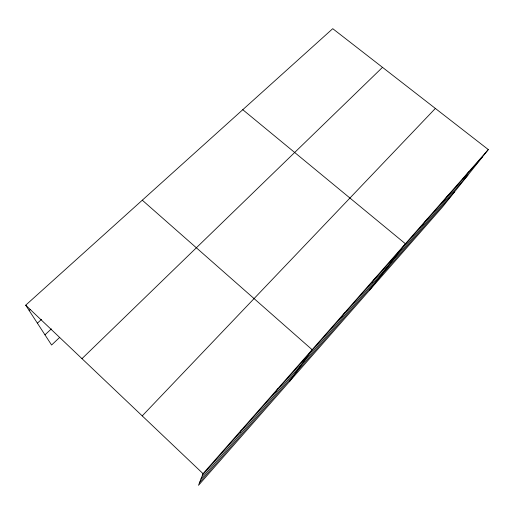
<?xml version="1.0" encoding="UTF-8"?>
<svg xmlns="http://www.w3.org/2000/svg" width="514" height="514" viewBox="0 0 514 514"><rect width="100%" height="100%" fill="white"/><g stroke="black" fill="none" stroke-linecap="round" stroke-linejoin="round"><path stroke-width="0.77" d="M488.3 149.574L203.036 473.651L198.5 485.325L442.483 207.007L488.3 149.574L332.744 28.675L25.7 305.194L51.586 345.022L59.675 337.402M239.916 432.608L241.407 430.064M275.446 392.221L277.721 388.809M289.671 381.317L312.139 349.706L142.294 200.197M341.193 317.485L344.804 312.596M371.673 282.841L375.85 277.322M369.682 290.044L405.398 243.758L242.775 109.7M422.212 225.389L427.262 218.913M442.965 201.796L448.343 194.967M462.992 179.033L468.678 171.869M200.98 478.952L467.92 175.113M199.65 482.363L454.427 192.024M202.426 475.219L482.338 157.04M142.23 415.89L435.364 108.435M81.977 358.656L382.5 67.347M44.969 334.839L51.349 328.902M37.387 323.171L41.493 319.4M29.15 310.501L30.32 309.434M25.7 305.194L203.036 473.651"/></g></svg>
